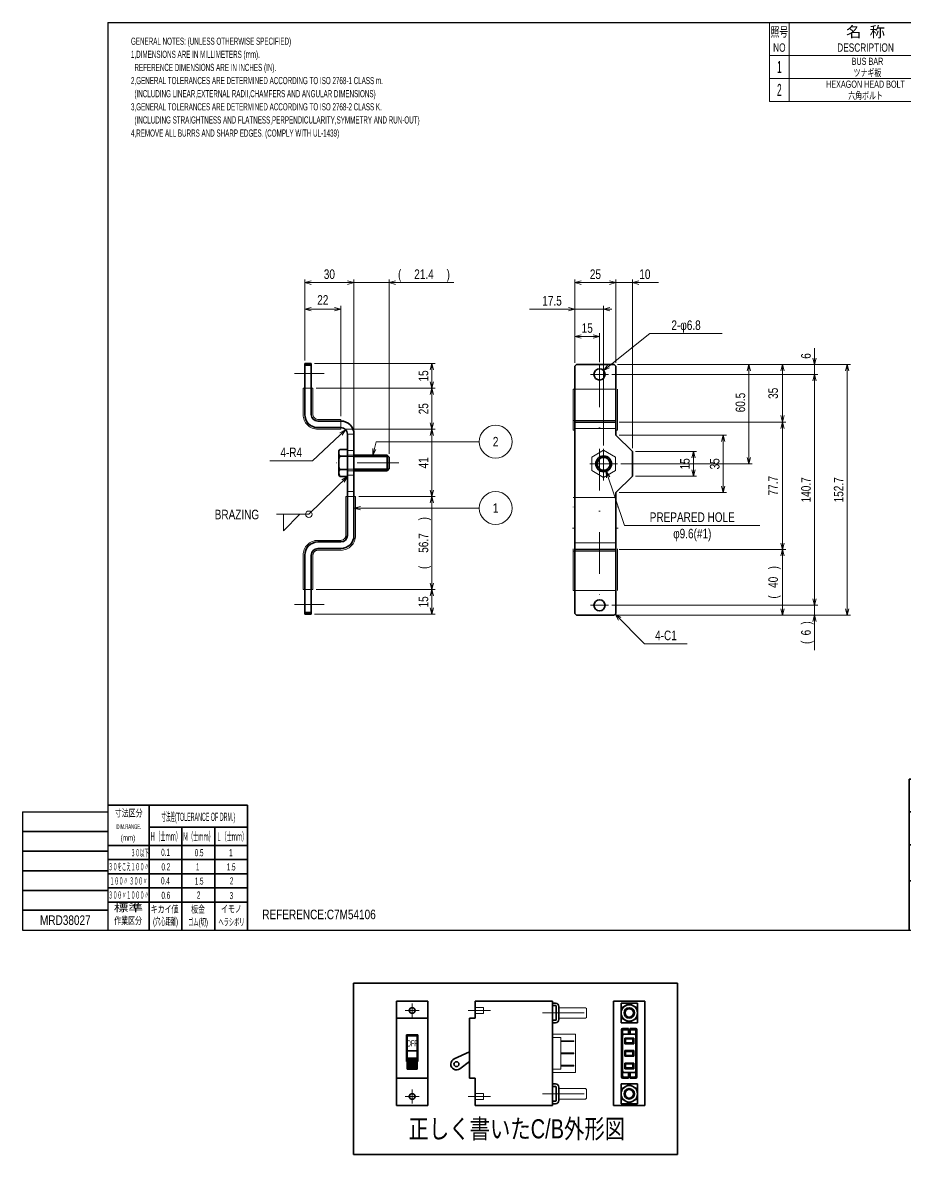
# Model space of a CAD drawing. Header units: millimetres. Extents: x 7 to 413, y -58 to 287.
# Drawn here: x 7 to 275.9, y -58.1 to 286.8 of the extents above; entities that cross this region are included whole.
import ezdxf
from ezdxf.enums import TextEntityAlignment as Align

# ---------------------------------------------------------------- set-up
doc = ezdxf.new("R2010")
doc.units = ezdxf.units.MM
for name, pattern in [('DASHDOT', [25.3, 12.7, -6.3, 0, -6.3]), ('DASHED', [19, 12.7, -6.3]), ('DIVIDE', [31.6, 12.7, -6.3, 0, -6.3, 0, -6.3])]:
    doc.linetypes.add(name, pattern=pattern)
for name, color, linetype in [('GR1_01', 7, 'Continuous'), ('GR1_02', 7, 'Continuous'), ('GR1_03', 7, 'Continuous'), ('GR1_15', 7, 'Continuous'), ('GR1_16', 7, 'Continuous'), ('図面枠D8M', 7, 'Continuous'), ('表題、部品表_01', 7, 'Continuous'), ('表題、部品表_02', 7, 'Continuous'), ('表題、部品表_03', 7, 'Continuous')]:
    doc.layers.add(name, color=color, linetype=linetype)
doc.styles.add('HG丸ｺﾞｼｯｸM-PRO', font='')
doc.styles.get('HG丸ｺﾞｼｯｸM-PRO').set_extended_font_data('HG丸ｺﾞｼｯｸM-PRO')

# ---------------------------------------------------------------- blocks, each defined once
blk = doc.blocks.new('BLKF024')
at = {"layer": '図面枠D8M', "color": 4, "linetype": 'Continuous', "lineweight": 13}
for p, q in [((344.535684, 46.331677), (346.587682, 48.383675)), ((344.616613, 46.554027), (346.566484, 48.503898)), ((344.697542, 46.776377), (346.545285, 48.624121)), ((344.778471, 46.998727), (346.524087, 48.744343)), ((344.8594, 47.221078), (346.502888, 48.864566)), ((344.940329, 47.443428), (346.48169, 48.984789)), ((345.021258, 47.665778), (346.460491, 49.105012)), ((345.102186, 47.888128), (346.439293, 49.225235)), ((345.183115, 48.110479), (346.418094, 49.345457)), ((345.264044, 48.332829), (346.396896, 49.46568)), ((345.344973, 48.555179), (346.375697, 49.585903)), ((345.425902, 48.777529), (346.354499, 49.706126)), ((345.506831, 48.999879), (346.3333, 49.826349)), ((345.58776, 49.22223), (346.312102, 49.946572)), ((345.668689, 49.44458), (346.290903, 50.066794)), ((345.749617, 49.66693), (346.269705, 50.187017)), ((345.830546, 49.88928), (346.248506, 50.30724)), ((345.911475, 50.111631), (346.227307, 50.427463)), ((345.992404, 50.333981), (346.206109, 50.547686)), ((346.073333, 50.556331), (346.18491, 50.667909)), ((346.154262, 50.778681), (346.163712, 50.788131)), ((344.157871, 45.246757), (346.693675, 47.782561)), ((344.211969, 45.442276), (346.672477, 47.902784)), ((344.292898, 45.664626), (346.651278, 48.023006)), ((344.299292, 45.246757), (346.714874, 47.662338)), ((344.373827, 45.886976), (346.63008, 48.143229)), ((344.440714, 45.246757), (346.736072, 47.542115)), ((344.454756, 46.109327), (346.608881, 48.263452)), ((344.582135, 45.246757), (346.757271, 47.421892)), ((344.723556, 45.246757), (346.778469, 47.301669)), ((344.864978, 45.246757), (346.799668, 47.181447)), ((345.006399, 45.246757), (346.820866, 47.061224)), ((345.147821, 45.246757), (346.842065, 46.941001)), ((345.289242, 45.246757), (346.863263, 46.820778)), ((345.430663, 45.246757), (346.884462, 46.700555)), ((345.572085, 45.246757), (346.90566, 46.580332)), ((345.713506, 45.246757), (346.926859, 46.46011)), ((345.854927, 45.246757), (346.948057, 46.339887)), ((345.996349, 45.246757), (346.969256, 46.219664)), ((346.13777, 45.246757), (346.990455, 46.099441)), ((346.279191, 45.246757), (347.011653, 45.979218)), ((346.420613, 45.246757), (347.032852, 45.858995)), ((346.562034, 45.246757), (347.05405, 45.738773)), ((346.703455, 45.246757), (347.075249, 45.61855)), ((346.844877, 45.246757), (347.096447, 45.498327)), ((346.986298, 45.246757), (347.117646, 45.378104)), ((347.12772, 45.246757), (347.138844, 45.257881))]:
    blk.add_line(p, q, dxfattribs=at)
blk = doc.blocks.new('BLKF023')
at = {"layer": '図面枠D8M', "color": 2, "linetype": 'Continuous', "lineweight": 25}
for p, q in [((33, 286.75), (413, 286.75)), ((33, 286.75), (33, 10.25)), ((413, 286.75), (413, 10.25)), ((7, 46.25), (7, 10.25)), ((7, 46.25), (33, 46.25)), ((7, 10.25), (413, 10.25))]:
    blk.add_line(p, q, dxfattribs=at)
at = {"layer": '図面枠D8M', "color": 4, "linetype": 'Continuous', "lineweight": 13}
for p, q in [((413, 269.75), (411, 269.75)), ((413, 262.75), (411, 262.75)), ((413, 255.75), (411, 255.75)), ((413, 248.75), (411, 248.75)), ((413, 241.75), (411, 241.75)), ((413, 234.75), (411, 234.75)), ((413, 227.75), (411, 227.75)), ((413, 220.75), (411, 220.75)), ((413, 213.75), (411, 213.75)), ((413, 206.75), (411, 206.75)), ((413, 199.75), (411, 199.75)), ((413, 192.75), (411, 192.75)), ((413, 185.75), (411, 185.75)), ((413, 178.75), (411, 178.75)), ((413, 171.75), (411, 171.75)), ((413, 164.75), (411, 164.75)), ((413, 157.75), (411, 157.75)), ((413, 150.75), (411, 150.75)), ((413, 143.75), (411, 143.75)), ((413, 136.75), (411, 136.75)), ((411, 129.75), (413, 129.75))]:
    blk.add_line(p, q, dxfattribs=at)
at = {"layer": '図面枠D8M', "color": 3, "linetype": 'Continuous', "lineweight": 35}
for p, q in [((413, 111.25), (411, 111.25)), ((413, 106.25), (411, 106.25)), ((413, 101.25), (411, 101.25)), ((413, 96.25), (411, 96.25)), ((413, 91.25), (411, 91.25)), ((413, 86.25), (411, 86.25)), ((413, 81.25), (411, 81.25)), ((277, 56.25), (277, 10.25)), ((277, 56.25), (413, 56.25)), ((309, 56.25), (309, 25.25)), ((341, 56.25), (341, 10.25)), ((293, 52.17), (293, 47.48)), ((346.84, 52.65), (347.23, 53.75)), ((348.14, 45.25), (346.84, 52.65)), ((347.23, 53.75), (349.64, 53.75)), ((351.14, 45.25), (349.64, 53.75)), ((351.18, 53.75), (350.82, 52.76)), ((352.14, 45.25), (350.82, 52.76)), ((351.18, 53.75), (353.64, 53.75)), ((355.14, 45.25), (353.64, 53.75)), ((344.14, 45.25), (346.16, 50.8)), ((347.14, 45.25), (346.16, 50.8)), ((33, 48.25), (75.5, 48.25)), ((45.5, 48.25), (45.5, 10.25)), ((75.5, 48.25), (75.5, 10.25)), ((277, 46.25), (341, 46.25)), ((344.14, 45.25), (347.14, 45.25)), ((348.14, 45.25), (351.14, 45.25)), ((352.14, 45.25), (355.14, 45.25)), ((45.5, 41.55), (75.5, 41.55)), ((55.5, 41.55), (55.5, 10.25)), ((65.5, 41.55), (65.5, 10.25)), ((341, 42.25), (413, 42.25)), ((7, 40.25), (33, 40.25)), ((33, 36.05), (75.5, 36.05)), ((277, 36.25), (341, 36.25)), ((7, 34.25), (33, 34.25)), ((33, 31.72), (75.5, 31.72)), ((341, 33.25), (413, 33.25)), ((7, 28.25), (33, 28.25)), ((309, 30.75), (341, 30.75)), ((33, 27.4), (75.5, 27.4)), ((277, 25.25), (413, 25.25)), ((7, 22.25), (33, 22.25)), ((33, 23.07), (75.5, 23.07)), ((33, 18.75), (75.5, 18.75)), ((33, 16.25), (7, 16.25))]:
    blk.add_line(p, q, dxfattribs=at)
at = {"layer": '図面枠D8M', "color": 4, "linetype": 'Continuous', "lineweight": 13}
blk.add_blockref('BLKF024', (0, 0), dxfattribs=at)
at = {"layer": '図面枠D8M', "color": 4, "linetype": 'Continuous', "lineweight": 13, "style": 'HG丸ｺﾞｼｯｸM-PRO'}
for s, height, width, p in [('調査 CHECKED', 2.182, 0.863174, (322.34, 53.92)), ('承認 APPROVED', 2.1818, 0.863151, (291.21, 53.79)), ('寸法差(TOLERANCE OF DRM.)', 2.5455, 0.382528, (60.52, 44.75)), ('設計 DESIGNED', 2.1818, 0.862613, (291.61, 43.76)), ('製図 DRAWN', 2.182, 0.863099, (319.7, 43.9)), ('DIM.RANGE.', 1.455, 0.522543, (39.35, 41.74)), ('名称 TITLE', 2.182, 0.862489, (352.13, 40.11)), ('Ｈ（士ｍｍ）', 2.545, 0.439786, (50.53, 38.76)), ('Ｍ（士ｍｍ）', 2.545, 0.439786, (60.52, 38.71)), ('Ｌ（士ｍｍ）', 2.545, 0.439786, (70.7, 38.71)), ('３０以下', 2.182, 0.44793, (42.7, 33.77)), ('0.1', 2.182, 0.522424, (50.53, 33.92)), ('0.5', 2.182, 0.522424, (60.76, 33.82)), ('1', 2.18, 0.521199, (70.42, 33.82)), ('尺度 SCALE', 2.182, 0.862581, (287.78, 33.74)), ('日付 DATE', 1.818, 0.618255, (315.88, 33.34)), ('３０をこえ１００〃', 2.182, 0.44793, (39.29, 29.52)), ('0.2', 2.182, 0.522424, (50.62, 29.48)), ('1', 2.18, 0.521199, (60.33, 29.48)), ('1.5', 2.182, 0.522424, (70.52, 29.48)), ('質量 WEIGHT', 1.818, 0.618812, (317.46, 27.8)), ('１００〃 ３００〃', 2.182, 0.448161, (39.29, 25.18)), ('0.4', 2.182, 0.522424, (50.48, 25.24)), ('1.5', 2.182, 0.522424, (60.76, 25.15)), ('2', 2.18, 0.521199, (70.66, 25.24)), ('３００〃１０００〃', 2.182, 0.44793, (39.29, 20.89)), ('0.6', 2.182, 0.522424, (50.62, 20.81)), ('2', 2.18, 0.521199, (60.62, 20.9)), ('3', 2.18, 0.521199, (70.56, 20.76)), ('製番 PRD.NO.', 2.182, 0.863299, (290.29, 22.66)), ('図番 DRG.NO.', 2.182, 0.863083, (354.56, 22.56)), ('キカイ値', 2.182, 0.692256, (50.24, 16.58)), ('板金', 2.182, 0.692256, (60.43, 16.58)), ('イモノ', 2.182, 0.692256, (70.61, 16.67))]:
    blk.add_text(s, height=height, dxfattribs=dict(at, width=width)).set_placement(p, align=Align.MIDDLE_CENTER)
at = {"layer": '図面枠D8M', "color": 2, "linetype": 'Continuous', "lineweight": 25, "style": 'HG丸ｺﾞｼｯｸM-PRO', "width": 1.206081}
blk.add_text('森尾電機株式会社', height=4, dxfattribs=at).set_placement((384.72, 51.68), align=Align.MIDDLE_CENTER)
at = {"layer": '図面枠D8M', "color": 4, "linetype": 'Continuous', "lineweight": 13, "style": 'HG丸ｺﾞｼｯｸM-PRO'}
for s, height, width, p in [('寸法区分', 2.182, 0.692256, (39.31, 44.15)), ('(mm)', 1.818, 0.619256, (39.07, 36.89)), ('標準', 2.182, 1.489301, (39.21, 15.25)), ('作業区分', 2.182, 0.692256, (39.12, 11.35)), ('(穴心距離)', 2.182, 0.521231, (50.53, 11.11)), ('ゴム(切)', 2.182, 0.521232, (60.43, 10.92)), ('ヘラシボリ', 2.182, 0.521228, (70.61, 10.92))]:
    blk.add_text(s, height=height, dxfattribs=dict(at, width=width)).set_placement(p, align=Align.BOTTOM_CENTER)
at = {"layer": '図面枠D8M', "color": 3, "linetype": 'Continuous', "lineweight": 35, "style": 'HG丸ｺﾞｼｯｸM-PRO', "width": 0.652197}
blk.add_text('MORIO DENKI CO., LTD.', height=2.9091, dxfattribs=at).set_placement((385.38, 45.61), align=Align.MIDDLE_CENTER)
blk = doc.blocks.new('BLKF035')
at = {"layer": '表題、部品表_01', "color": 4, "linetype": 'Continuous', "lineweight": 13}
for p, q in [((234.5, 286.75), (234.5, 276.75)), ((234.5, 286.75), (413, 286.75)), ((240.5, 286.75), (240.5, 276.75)), ((287, 286.75), (287, 276.75)), ((322, 286.75), (322, 276.75)), ((342, 286.75), (342, 276.75)), ((366, 286.75), (366, 276.75)), ((374, 286.75), (374, 276.75)), ((413, 286.75), (413, 276.75)), ((342, 281.75), (366, 281.75)), ((348, 280.75), (348, 281.75)), ((354, 281.75), (354, 280.75)), ((360, 281.75), (360, 280.75)), ((234.5, 276.75), (413, 276.75))]:
    blk.add_line(p, q, dxfattribs=at)
at = {"layer": '表題、部品表_01', "color": 3, "linetype": 'Continuous', "lineweight": 35, "style": 'HG丸ｺﾞｼｯｸM-PRO'}
for s, height, width, p in [('一組分所要数', 2.036, 0.966638, (354, 285.25)), ('照号', 2.909, 0.651535, (237.5, 283.95)), ('名  称', 3.273, 1.042426, (263.75, 283.95)), ('図面番号', 3.273, 1.127518, (304.5, 283.95)), ('材 料', 3.273, 1.042439, (332, 283.95)), ('PCS./SET.', 1.309, 0.862935, (354.5, 282.75)), ('質量', 2.909, 0.781842, (370, 284.25)), ('記  事', 3.273, 1.042426, (393.5, 283.95)), ('NO', 2.545, 0.740841, (237.5, 279.15)), ('DESCRIPTION', 2.5455, 0.741365, (263.75, 279.15)), ('DRG.NO.', 2.545, 0.741189, (304.5, 279.15)), ('MATERIAL', 2.545, 0.594756, (332, 279.15)), ('WEIGHT', 1.309, 0.635507, (370, 279.25)), ('REMARKS', 2.545, 0.742803, (393.5, 279.15))]:
    blk.add_text(s, height=height, dxfattribs=dict(at, width=width)).set_placement(p, align=Align.MIDDLE_CENTER)
blk = doc.blocks.new('BLKF034')
at = {"layer": '表題、部品表_01', "color": 3, "linetype": 'Continuous', "lineweight": 13}
blk.add_blockref('BLKF035', (0, 0), dxfattribs=at)
blk = doc.blocks.new('BLKF036')
at = {"layer": 'GR1_03', "color": 3, "linetype": 'Continuous', "lineweight": 35}
for p, q in [((103.57, 156.72), (103.28, 156.22)), ((103.28, 156.22), (103.28, 149.34)), ((103.57, 156.72), (105.93, 156.72)), ((105.93, 156.72), (105.93, 148.46)), ((103.57, 154.66), (105.93, 154.66)), ((107.98, 154.97), (118, 154.97)), ((107.98, 154.54), (118.43, 154.54)), ((118, 154.97), (118, 150.21)), ((118, 154.97), (118.63, 154.35)), ((118.63, 154.35), (118.63, 150.84)), ((103.28, 149.34), (103.57, 148.46)), ((103.57, 150.53), (105.93, 150.53)), ((103.57, 148.46), (105.93, 148.46)), ((107.98, 150.64), (118.43, 150.64)), ((107.98, 150.21), (118, 150.21)), ((118, 150.21), (118.63, 150.84))]:
    blk.add_line(p, q, dxfattribs=at)
at = {"layer": 'GR1_03', "color": 4, "linetype": 'DASHED', "lineweight": 13}
for p, q in [((105.93, 154.97), (107.98, 154.97)), ((105.93, 154.54), (107.98, 154.54)), ((105.93, 150.64), (107.98, 150.64)), ((105.93, 150.21), (107.98, 150.21))]:
    blk.add_line(p, q, dxfattribs=at)
at = {"layer": 'GR1_03', "color": 3, "linetype": 'Continuous', "lineweight": 35}
for centre, radius, start, end in [((105.26, 155.69), 1.98, 148.5802, 211.4198), ((110.76, 152.59), 7.48, 163.9892, 196.0108), ((105.26, 149.5), 1.98, 148.5802, 211.4198)]:
    blk.add_arc(centre, radius, start, end, dxfattribs=at)
blk = doc.blocks.new('FXTIP_ARROW_S')
at = {"color": 0, "linetype": 'Continuous', "lineweight": -2}
for q in [(-1, 0), (-0.97, 0.26), (-0.97, -0.26)]:
    blk.add_line((0, 0), q, dxfattribs=at)
blk = doc.blocks.new('FXTIP_ARROW_E')
at = {"color": 0, "linetype": 'Continuous', "lineweight": -2}
for q in [(-1, 0), (-0.97, 0.26), (-0.97, -0.26)]:
    blk.add_line((0, 0), q, dxfattribs=at)
blk = doc.blocks.new('BLKF037')
at = {"layer": '表題、部品表_02', "color": 4, "linetype": 'Continuous', "lineweight": 13}
for p, q in [((234.5, 276.75), (234.5, 269.75)), ((234.5, 276.75), (413, 276.75)), ((240.5, 276.75), (240.5, 269.75)), ((287, 276.75), (287, 269.75)), ((322, 276.75), (322, 269.75)), ((342, 276.75), (342, 269.75)), ((348, 276.75), (348, 269.75)), ((354, 276.75), (354, 269.75)), ((360, 269.75), (360, 276.75)), ((366, 276.75), (366, 269.75)), ((374, 276.75), (374, 269.75)), ((413, 276.75), (413, 269.75)), ((234.5, 269.75), (413, 269.75))]:
    blk.add_line(p, q, dxfattribs=at)
blk = doc.blocks.new('BLKF039')
at = {"layer": '表題、部品表_02', "color": 4, "linetype": 'Continuous', "lineweight": 13}
for p, q in [((234.5, 269.75), (234.5, 262.75)), ((234.5, 269.75), (413, 269.75)), ((240.5, 269.75), (240.5, 262.75)), ((287, 269.75), (287, 262.75)), ((322, 269.75), (322, 262.75)), ((342, 269.75), (342, 262.75)), ((348, 269.75), (348, 262.75)), ((354, 269.75), (354, 262.75)), ((360, 262.75), (360, 269.75)), ((366, 269.75), (366, 262.75)), ((374, 269.75), (374, 262.75)), ((413, 269.75), (413, 262.75)), ((234.5, 262.75), (413, 262.75))]:
    blk.add_line(p, q, dxfattribs=at)
blk = doc.blocks.new('BLKF041')
at = {"layer": 'GR1_03', "color": 4, "linetype": 'DASHED', "lineweight": 13}
for p, q in [((183.97, 156.43), (180.4, 154.37)), ((183.97, 156.43), (187.55, 154.37)), ((180.4, 154.37), (180.4, 150.24)), ((187.55, 150.24), (187.55, 154.37)), ((183.97, 148.17), (180.4, 150.24)), ((183.97, 148.17), (187.55, 150.24))]:
    blk.add_line(p, q, dxfattribs=at)
at = {"layer": 'GR1_03', "color": 4, "linetype": 'DASHDOT', "lineweight": 13}
for p, q in [((183.97, 156.92), (183.97, 147.22)), ((179.73, 152.3), (188.19, 152.3))]:
    blk.add_line(p, q, dxfattribs=at)
at = {"layer": 'GR1_03', "color": 3, "linetype": 'Continuous', "lineweight": 35}
for radius in [2.38, 1.95]:
    blk.add_circle((183.97, 152.3), radius, dxfattribs=at)
blk = doc.blocks.new('BLKF042')
at = {"layer": 'GR1_16', "color": 4, "linetype": 'DIVIDE', "lineweight": 13}
for p, q in [((174.72, 175.05), (188.22, 175.05)), ((174.72, 162.55), (174.72, 175.05)), ((188.22, 162.55), (188.22, 175.05)), ((174.72, 165.55), (188.22, 165.55)), ((174.72, 162.55), (175.22, 162.55)), ((187.72, 162.55), (188.22, 162.55))]:
    blk.add_line(p, q, dxfattribs=at)
blk = doc.blocks.new('BLKF043')
at = {"layer": 'GR1_16', "color": 4, "linetype": 'DIVIDE', "lineweight": 13}
for p, q in [((92.43, 175.34), (95.43, 175.34)), ((92.43, 167.34), (92.43, 175.34)), ((95.43, 167.34), (95.43, 175.34)), ((96.93, 165.84), (103.93, 165.84)), ((103.93, 165.84), (103.93, 162.84)), ((96.93, 162.84), (103.93, 162.84))]:
    blk.add_line(p, q, dxfattribs=at)
for radius in [4.5, 1.5]:
    blk.add_arc((96.93, 167.34), radius, 180, 270, dxfattribs=at)
blk = doc.blocks.new('BLKF044')
at = {"layer": 'GR1_16', "color": 4, "linetype": 'DIVIDE', "lineweight": 13}
for p, q in [((105.43, 142.34), (108.43, 142.34)), ((105.43, 130.49), (105.43, 142.34)), ((108.43, 130.49), (108.43, 142.34)), ((96.93, 128.99), (103.93, 128.99)), ((92.43, 113.99), (92.43, 124.49)), ((95.43, 113.99), (95.43, 124.49)), ((96.93, 125.99), (103.93, 125.99)), ((95.43, 113.99), (92.43, 113.99))]:
    blk.add_line(p, q, dxfattribs=at)
for centre, radius, start, end in [((96.93, 124.49), 4.5, 90, 180), ((103.93, 130.49), 4.5, 270, 0), ((103.93, 130.49), 1.5, 270, 0), ((96.93, 124.49), 1.5, 90, 180)]:
    blk.add_arc(centre, radius, start, end, dxfattribs=at)
blk = doc.blocks.new('BLKF045')
at = {"layer": 'GR1_16', "color": 4, "linetype": 'DIVIDE', "lineweight": 13}
for p, q in [((174.72, 113.7), (174.72, 142.05)), ((174.72, 142.05), (188.22, 142.05)), ((188.22, 113.7), (188.22, 142.05)), ((174.72, 125.7), (188.22, 125.7)), ((174.72, 113.7), (188.22, 113.7))]:
    blk.add_line(p, q, dxfattribs=at)
blk = doc.blocks.new('BLKF047')
at = {"layer": 'GR1_01', "color": 3, "linetype": 'Continuous', "lineweight": 35}
for p, q in [((92.93, 182.84), (94.93, 182.84)), ((92.93, 167.34), (92.93, 182.84)), ((94.93, 182.84), (94.93, 167.34)), ((92.93, 182.34), (94.93, 182.34)), ((96.93, 165.34), (103.93, 165.34)), ((103.93, 163.34), (96.93, 163.34)), ((105.93, 161.34), (105.93, 130.49)), ((107.93, 161.34), (107.93, 130.49)), ((103.93, 128.49), (96.93, 128.49)), ((92.93, 106.49), (92.93, 124.49)), ((94.93, 124.49), (94.93, 106.49)), ((103.93, 126.49), (96.93, 126.49)), ((94.93, 106.98), (92.93, 106.98)), ((94.93, 106.49), (92.93, 106.49))]:
    blk.add_line(p, q, dxfattribs=at)
at = {"layer": 'GR1_01', "color": 4, "linetype": 'DASHED', "lineweight": 13}
for p, q in [((105.93, 161.34), (107.93, 161.34)), ((105.93, 156.34), (107.93, 156.34)), ((105.93, 148.84), (107.93, 148.84)), ((107.93, 143.84), (105.93, 143.84))]:
    blk.add_line(p, q, dxfattribs=at)
at = {"layer": 'GR1_01', "color": 3, "linetype": 'Continuous', "lineweight": 35}
for centre, radius, start, end in [((96.93, 167.34), 4, 180, 270), ((96.93, 167.34), 2, 180, 270), ((103.93, 161.34), 4, 0, 90), ((103.93, 161.34), 2, 0, 90), ((96.93, 124.49), 4, 90, 180), ((103.93, 130.49), 4, 270, 0), ((103.93, 130.49), 2, 270, 0), ((96.93, 124.49), 2, 90, 180)]:
    blk.add_arc(centre, radius, start, end, dxfattribs=at)
blk = doc.blocks.new('BLKF046')
at = {"layer": 'GR1_01', "color": 4, "linetype": 'DASHDOT', "lineweight": 13}
for p, q in [((89.82, 179.84), (98.83, 179.84)), ((89.82, 109.49), (98.83, 109.49))]:
    blk.add_line(p, q, dxfattribs=at)
at = {"layer": 'GR1_01', "color": 3, "linetype": 'Continuous', "lineweight": 35}
blk.add_blockref('BLKF047', (0, 0), dxfattribs=at)
blk = doc.blocks.new('BLKF049')
at = {"layer": 'GR1_01', "color": 3, "linetype": 'Continuous', "lineweight": 35}
for p, q in [((175.72, 182.55), (175.22, 182.05)), ((175.22, 106.7), (175.22, 182.05)), ((175.72, 182.55), (187.22, 182.55)), ((187.22, 182.55), (187.72, 182.05)), ((187.72, 161.05), (187.72, 182.05)), ((175.22, 165.05), (187.72, 165.05)), ((192.72, 156.05), (187.72, 161.05)), ((192.72, 148.55), (192.72, 156.05)), ((187.72, 143.55), (192.72, 148.55)), ((187.72, 106.7), (187.72, 143.55)), ((175.22, 126.2), (187.72, 126.2)), ((175.22, 106.7), (175.72, 106.2)), ((175.72, 106.2), (187.22, 106.2)), ((187.72, 106.7), (187.22, 106.2))]:
    blk.add_line(p, q, dxfattribs=at)
at = {"layer": 'GR1_01', "color": 4, "linetype": 'DASHED', "lineweight": 13}
for p, q in [((175.22, 163.05), (187.72, 163.05)), ((175.22, 128.2), (187.72, 128.2))]:
    blk.add_line(p, q, dxfattribs=at)
at = {"layer": 'GR1_01', "color": 3, "linetype": 'Continuous', "lineweight": 35}
for centre, radius in [((182.72, 179.55), 1.7), ((183.97, 152.3), 2.4), ((182.72, 109.2), 1.7)]:
    blk.add_circle(centre, radius, dxfattribs=at)
blk = doc.blocks.new('BLKF048')
at = {"layer": 'GR1_01', "color": 4, "linetype": 'DASHDOT', "lineweight": 13}
for p, q in [((185.42, 179.55), (180.02, 179.55)), ((182.72, 182.25), (182.72, 106.5)), ((185.42, 109.2), (180.02, 109.2))]:
    blk.add_line(p, q, dxfattribs=at)
at = {"layer": 'GR1_01', "color": 3, "linetype": 'Continuous', "lineweight": 35}
blk.add_blockref('BLKF049', (0, 0), dxfattribs=at)
blk = doc.blocks.new('BLKF051')
at = {"layer": 'GR1_01', "color": 3, "linetype": 'Continuous', "lineweight": 35}
for p, q in [((123.91, -29.84), (123.91, -21.69)), ((123.91, -21.69), (127.41, -21.69)), ((127.16, -22.04), (124.16, -22.04)), ((124.16, -32.17), (124.16, -22.04)), ((127.16, -32.17), (127.16, -22.04)), ((127.41, -21.69), (127.41, -29.84)), ((124.16, -26.61), (127.16, -26.61)), ((123.91, -29.84), (124.16, -29.84)), ((127.16, -28.81), (124.16, -28.81)), ((127.16, -29.34), (124.16, -29.34)), ((127.16, -29.85), (124.16, -29.85)), ((127.16, -30.34), (124.16, -30.34)), ((127.16, -30.79), (124.16, -30.79)), ((127.41, -29.84), (127.16, -29.84)), ((127.16, -31.19), (124.16, -31.19)), ((127.16, -31.53), (124.16, -31.53)), ((127.16, -31.81), (124.16, -31.81)), ((127.16, -32.01), (124.16, -32.01)), ((127.16, -32.13), (124.16, -32.13))]:
    blk.add_line(p, q, dxfattribs=at)
at = {"layer": 'GR1_01', "color": 3, "linetype": 'Continuous', "lineweight": 35, "style": 'HG丸ｺﾞｼｯｸM-PRO', "width": 0.52295}
blk.add_text('OFF', height=1.891, dxfattribs=at).set_placement((125.66, -24.3), align=Align.MIDDLE_CENTER)
blk = doc.blocks.new('BLKF050')
at = {"layer": 'GR1_01', "color": 3, "linetype": 'Continuous', "lineweight": 35}
for p, q in [((120.9, -43.22), (120.9, -11.47)), ((120.9, -11.47), (130.43, -11.47)), ((130.43, -43.22), (130.43, -11.47)), ((120.9, -16.65), (130.43, -16.65)), ((120.9, -34.9), (130.43, -34.9)), ((120.9, -43.22), (130.43, -43.22))]:
    blk.add_line(p, q, dxfattribs=at)
at = {"layer": 'GR1_01', "color": 4, "linetype": 'DASHDOT', "lineweight": 13}
for p, q in [((125.66, -16.4), (125.66, -12.14)), ((127.79, -14.27), (123.54, -14.27)), ((127.79, -40.47), (123.54, -40.47)), ((125.66, -42.6), (125.66, -38.34))]:
    blk.add_line(p, q, dxfattribs=at)
at = {"layer": 'GR1_01', "color": 3, "linetype": 'Continuous', "lineweight": 35}
for centre in [(125.66, -14.27), (125.66, -40.47)]:
    blk.add_circle(centre, 0.877, dxfattribs=at)
blk.add_blockref('BLKF051', (0, 0), dxfattribs=at)
blk = doc.blocks.new('BLKF053')
at = {"layer": 'GR1_01', "color": 4, "linetype": 'DASHED', "lineweight": 13}
for p, q in [((170.94, -23.47), (174.94, -23.47)), ((170.94, -23.72), (174.94, -23.72)), ((174.94, -23.72), (174.94, -23.47))]:
    blk.add_line(p, q, dxfattribs=at)
blk = doc.blocks.new('BLKF054')
at = {"layer": 'GR1_01', "color": 4, "linetype": 'DASHED', "lineweight": 13}
for p, q in [((170.94, -27.22), (174.94, -27.22)), ((170.94, -27.47), (174.94, -27.47)), ((174.94, -27.47), (174.94, -27.22))]:
    blk.add_line(p, q, dxfattribs=at)
blk = doc.blocks.new('BLKF055')
at = {"layer": 'GR1_01', "color": 4, "linetype": 'DASHED', "lineweight": 13}
for p, q in [((170.94, -30.97), (174.94, -30.97)), ((174.94, -31.22), (174.94, -30.97)), ((170.94, -31.22), (174.94, -31.22))]:
    blk.add_line(p, q, dxfattribs=at)
blk = doc.blocks.new('BLKF052')
at = {"layer": 'GR1_01', "color": 3, "linetype": 'Continuous', "lineweight": 35}
for p, q in [((144.84, -11.47), (168.44, -11.47)), ((144.84, -11.47), (144.84, -16.65)), ((168.44, -11.47), (168.44, -43.22)), ((169.29, -12.02), (168.44, -12.02)), ((169.29, -12.77), (168.44, -12.77)), ((169.54, -17.02), (169.54, -13.02)), ((170.29, -17.02), (170.29, -13.02)), ((143.07, -16.65), (144.84, -16.65)), ((143.07, -16.65), (143.07, -34.9)), ((169.29, -17.27), (168.44, -17.27)), ((169.29, -18.02), (168.44, -18.02)), ((143.07, -26.88), (138.45, -29.04)), ((140.19, -32.05), (143.07, -29.8)), ((143.07, -34.9), (144.84, -34.9)), ((144.84, -34.9), (144.84, -43.22)), ((168.44, -36.67), (169.29, -36.67)), ((169.29, -37.42), (168.44, -37.42)), ((169.54, -41.67), (169.54, -37.67)), ((170.29, -41.67), (170.29, -37.67)), ((168.44, -43.22), (144.84, -43.22)), ((169.29, -41.92), (168.44, -41.92)), ((168.44, -42.67), (169.29, -42.67))]:
    blk.add_line(p, q, dxfattribs=at)
at = {"layer": 'GR1_01', "color": 4, "linetype": 'DASHED', "lineweight": 13}
for p, q in [((147.34, -13.4), (144.84, -13.4)), ((147.34, -15.15), (147.34, -13.4)), ((178.47, -13.43), (170.29, -13.43)), ((178.47, -13.43), (178.72, -13.68)), ((178.72, -16.36), (178.72, -13.68)), ((144.84, -15.15), (147.34, -15.15)), ((170.29, -16.61), (178.47, -16.61)), ((178.72, -16.36), (178.47, -16.61)), ((175.44, -21.5), (168.44, -21.5)), ((168.44, -22.5), (170.94, -22.5)), ((170.94, -32.18), (170.94, -22.5)), ((175.44, -21.5), (175.44, -33.18)), ((168.44, -32.18), (170.94, -32.18)), ((168.44, -33.18), (175.44, -33.18)), ((147.34, -39.6), (144.84, -39.6)), ((144.84, -41.35), (147.34, -41.35)), ((147.34, -41.35), (147.34, -39.6)), ((178.47, -38.08), (170.29, -38.08)), ((170.29, -41.26), (178.47, -41.26)), ((178.47, -38.08), (178.72, -38.33)), ((178.72, -41.01), (178.47, -41.26)), ((178.72, -41.01), (178.72, -38.33))]:
    blk.add_line(p, q, dxfattribs=at)
at = {"layer": 'GR1_01', "color": 4, "linetype": 'DASHDOT', "lineweight": 13}
for p, q in [((149.56, -14.27), (142.7, -14.27)), ((165.32, -15.02), (180.69, -15.02)), ((149.56, -40.47), (142.7, -40.47)), ((165.32, -39.67), (180.69, -39.67))]:
    blk.add_line(p, q, dxfattribs=at)
at = {"layer": 'GR1_01', "color": 3, "linetype": 'Continuous', "lineweight": 35}
blk.add_circle((139.14, -30.64), 0.75, dxfattribs=at)
for centre, radius, start, end in [((169.29, -13.02), 1, 0, 90), ((169.29, -13.02), 0.25, 0, 90), ((169.29, -17.02), 1, 270, 0), ((169.29, -17.02), 0.25, 270, 0), ((139.14, -30.64), 1.75, 113.3364, 306.7648), ((169.29, -37.67), 1, 0, 90), ((169.29, -37.67), 0.25, 0, 90), ((169.29, -41.67), 1, 270, 0), ((169.29, -41.67), 0.25, 270, 0)]:
    blk.add_arc(centre, radius, start, end, dxfattribs=at)
at = {"layer": 'GR1_01', "color": 4, "linetype": 'DASHED', "lineweight": 13}
for name in ['BLKF053', 'BLKF054', 'BLKF055']:
    blk.add_blockref(name, (0, 0), dxfattribs=at)
blk = doc.blocks.new('BLKF057')
at = {"layer": 'GR1_01', "color": 3, "linetype": 'Continuous', "lineweight": 35}
for p, q in [((191.78, -36.79), (189.28, -38.23)), ((194.28, -38.23), (191.78, -36.79)), ((189.28, -38.23), (189.28, -41.12)), ((189.28, -41.12), (191.78, -42.56)), ((191.78, -42.56), (194.28, -41.12)), ((194.28, -41.12), (194.28, -38.23))]:
    blk.add_line(p, q, dxfattribs=at)
for radius in [2.5, 1.59, 1.29]:
    blk.add_circle((191.78, -39.67), radius, dxfattribs=at)
blk = doc.blocks.new('BLKF058')
at = {"layer": 'GR1_01', "color": 3, "linetype": 'Continuous', "lineweight": 35}
for p, q in [((191.78, -12.14), (189.28, -13.58)), ((189.28, -13.58), (189.28, -16.47)), ((194.28, -13.58), (191.78, -12.14)), ((194.28, -16.47), (194.28, -13.58)), ((189.28, -16.47), (191.78, -17.91)), ((191.78, -17.91), (194.28, -16.47))]:
    blk.add_line(p, q, dxfattribs=at)
for radius in [2.5, 1.59, 1.29]:
    blk.add_circle((191.78, -15.02), radius, dxfattribs=at)
blk = doc.blocks.new('BLKF059')
at = {"layer": 'GR1_01', "color": 3, "linetype": 'Continuous', "lineweight": 35}
for p, q in [((187.02, -43.22), (187.02, -11.47)), ((196.54, -11.47), (187.02, -11.47)), ((189.28, -18.02), (189.28, -12.02)), ((189.28, -12.02), (194.28, -12.02)), ((194.28, -12.02), (194.28, -18.02)), ((196.54, -43.22), (196.54, -11.47)), ((194.28, -18.02), (189.28, -18.02)), ((189.43, -34.57), (189.43, -20.12)), ((189.76, -20.49), (189.76, -34.19)), ((189.81, -19.74), (191.53, -19.74)), ((190.14, -20.12), (191.53, -20.12)), ((191.53, -19.74), (191.53, -20.12)), ((191.53, -20.12), (191.53, -21.5)), ((192.03, -19.74), (193.76, -19.74)), ((192.03, -20.12), (192.03, -19.74)), ((192.03, -20.12), (193.42, -20.12)), ((192.03, -21.5), (192.03, -20.12)), ((193.8, -20.49), (193.8, -34.19)), ((194.13, -20.12), (194.13, -34.57)), ((190.14, -21.5), (193.42, -21.5)), ((190.43, -22.66), (190.43, -24.41)), ((190.43, -22.66), (190.68, -22.91)), ((193.13, -22.66), (190.43, -22.66)), ((190.68, -22.91), (190.68, -24.16)), ((192.88, -22.91), (190.68, -22.91)), ((192.88, -22.91), (193.13, -22.66)), ((192.88, -24.16), (192.88, -22.91)), ((193.13, -24.41), (193.13, -22.66)), ((190.43, -24.41), (190.68, -24.16)), ((190.43, -24.41), (193.13, -24.41)), ((190.43, -26.47), (190.68, -26.72)), ((190.43, -26.47), (190.43, -28.22)), ((193.13, -26.47), (190.43, -26.47)), ((190.68, -24.16), (192.88, -24.16)), ((190.68, -26.72), (190.68, -27.97)), ((192.88, -26.72), (190.68, -26.72)), ((193.13, -24.41), (192.88, -24.16)), ((192.88, -26.72), (193.13, -26.47)), ((192.88, -27.97), (192.88, -26.72)), ((193.13, -28.22), (193.13, -26.47)), ((190.43, -28.22), (190.68, -27.97)), ((190.43, -28.22), (193.13, -28.22)), ((190.43, -30.28), (190.68, -30.53)), ((190.43, -30.28), (190.43, -32.03)), ((193.13, -30.28), (190.43, -30.28)), ((190.68, -27.97), (192.88, -27.97)), ((190.68, -30.53), (190.68, -31.78)), ((192.88, -30.53), (190.68, -30.53)), ((193.13, -28.22), (192.88, -27.97)), ((192.88, -30.53), (193.13, -30.28)), ((192.88, -31.78), (192.88, -30.53)), ((193.13, -32.03), (193.13, -30.28)), ((193.42, -33.18), (190.14, -33.18)), ((190.43, -32.03), (190.68, -31.78)), ((190.43, -32.03), (193.13, -32.03)), ((190.68, -31.78), (192.88, -31.78)), ((191.53, -33.18), (191.53, -34.57)), ((192.03, -33.18), (192.03, -34.57)), ((193.13, -32.03), (192.88, -31.78)), ((194.28, -36.67), (189.28, -36.67)), ((189.28, -36.67), (189.28, -42.67)), ((191.53, -34.94), (189.81, -34.94)), ((191.53, -34.57), (190.14, -34.57)), ((191.53, -34.57), (191.53, -34.94)), ((192.03, -34.94), (192.03, -34.57)), ((193.42, -34.57), (192.03, -34.57)), ((193.76, -34.94), (192.03, -34.94)), ((194.28, -42.67), (194.28, -36.67)), ((196.54, -43.22), (187.02, -43.22)), ((189.28, -42.67), (194.28, -42.67))]:
    blk.add_line(p, q, dxfattribs=at)
for centre in [(191.78, -15.02), (191.78, -39.67)]:
    blk.add_circle(centre, 1.59, dxfattribs=at)
for centre, start, end in [((189.81, -20.12), 90, 180), ((190.14, -20.49), 90, 180), ((193.42, -20.49), 0, 90), ((193.76, -20.12), 0, 90), ((190.14, -21.87), 90, 180), ((193.42, -21.87), 0, 90), ((190.14, -32.81), 180, 270), ((190.14, -34.19), 180, 270), ((193.42, -32.81), 270, 0), ((193.42, -34.19), 270, 0), ((189.81, -34.57), 180, 270), ((193.76, -34.57), 270, 0)]:
    blk.add_arc(centre, 0.375, start, end, dxfattribs=at)
blk = doc.blocks.new('BLKF056')
at = {"layer": 'GR1_01', "color": 3, "linetype": 'Continuous', "lineweight": 35}
for name in ['BLKF059', 'BLKF058', 'BLKF057']:
    blk.add_blockref(name, (0, 0), dxfattribs=at)

msp = doc.modelspace()

# ---------------------------------------------------------------- linework, layer by layer
at = {"layer": 'GR1_01', "color": 3, "linetype": 'Continuous', "lineweight": 35}
for p, q in [((206.45, -5.98), (107.76, -5.98)), ((107.76, -5.98), (107.76, -58.12)), ((206.45, -58.12), (206.45, -5.98)), ((107.76, -58.12), (206.45, -58.12))]:
    msp.add_line(p, q, dxfattribs=at)
at = {"layer": 'GR1_02', "color": 4, "linetype": 'Continuous', "lineweight": 13}
for p, q in [((92.93, 183.84), (92.93, 208.52)), ((92.93, 207.52), (107.93, 207.52)), ((107.93, 162.34), (107.93, 208.52)), ((107.93, 207.52), (118.63, 207.52)), ((118.63, 155.35), (118.63, 208.52)), ((118.63, 207.52), (138.39, 207.52)), ((175.22, 183.05), (175.22, 208.52)), ((175.22, 207.52), (187.72, 207.52)), ((187.72, 183.05), (187.72, 208.52)), ((187.72, 207.52), (192.72, 207.52)), ((192.72, 157.05), (192.72, 208.52)), ((192.72, 207.52), (200.64, 207.52)), ((92.93, 183.84), (92.93, 200.41)), ((103.93, 166.84), (103.93, 200.41)), ((175.22, 183.05), (175.22, 200.41)), ((183.97, 157.92), (183.97, 200.41)), ((92.93, 199.41), (103.93, 199.41)), ((161.38, 199.41), (175.22, 199.41)), ((175.22, 199.41), (183.97, 199.41)), ((183.97, 199.41), (186.47, 199.41)), ((175.22, 183.05), (175.22, 192.11)), ((175.22, 191.11), (182.72, 191.11)), ((182.72, 183.25), (182.72, 192.11)), ((183.94, 180.74), (198.07, 191.98)), ((198.07, 191.98), (220.09, 191.98)), ((248.18, 182.55), (248.18, 187.51)), ((95.93, 182.84), (132.67, 182.84)), ((131.67, 175.34), (131.67, 182.84)), ((186.42, 179.55), (249.18, 179.55)), ((188.22, 182.55), (239.43, 182.55)), ((188.22, 182.55), (229.2, 182.55)), ((188.22, 182.55), (249.18, 182.55)), ((188.22, 182.55), (259.13, 182.55)), ((228.2, 152.3), (228.2, 182.55)), ((238.43, 165.05), (238.43, 182.55)), ((248.18, 179.55), (248.18, 182.55)), ((248.18, 109.2), (248.18, 179.55)), ((258.13, 106.2), (258.13, 182.55)), ((96.43, 175.34), (132.67, 175.34)), ((131.67, 162.84), (131.67, 175.34)), ((105.38, 162.71), (95.31, 153.22)), ((104.93, 162.84), (132.67, 162.84)), ((131.67, 142.34), (131.67, 162.84)), ((188.72, 165.05), (239.43, 165.05)), ((238.43, 126.2), (238.43, 165.05)), ((188.72, 161.05), (221.38, 161.05)), ((220.38, 143.55), (220.38, 161.05)), ((193.72, 156.05), (212.31, 156.05)), ((211.31, 148.55), (211.31, 156.05)), ((95.31, 153.22), (82.34, 153.22)), ((189.19, 152.3), (229.2, 152.3)), ((105.93, 148.46), (94.19, 136.93)), ((184.74, 150.03), (190.36, 133.48)), ((193.72, 148.55), (212.31, 148.55)), ((109.43, 142.34), (132.67, 142.34)), ((131.67, 113.99), (131.67, 142.34)), ((188.72, 143.55), (221.38, 143.55)), ((94.19, 136.93), (84.28, 136.93)), ((86.41, 136.93), (86.41, 131.93)), ((86.41, 131.93), (91.41, 136.93)), ((190.36, 133.48), (231.58, 133.48)), ((188.72, 126.2), (239.43, 126.2)), ((238.43, 106.2), (238.43, 126.2)), ((96.43, 113.99), (132.67, 113.99)), ((131.67, 106.49), (131.67, 113.99)), ((186.42, 109.2), (249.18, 109.2)), ((248.18, 106.2), (248.18, 109.2)), ((95.93, 106.49), (132.67, 106.49)), ((187.47, 106.45), (196.47, 97.45)), ((188.22, 106.2), (239.43, 106.2)), ((188.22, 106.2), (249.18, 106.2)), ((188.22, 106.2), (259.13, 106.2)), ((248.18, 95.54), (248.18, 106.2)), ((196.47, 97.45), (209.42, 97.45))]:
    msp.add_line(p, q, dxfattribs=at)
msp.add_circle((94.19, 136.93), 1, dxfattribs=at)
at = {"layer": 'GR1_03', "color": 4, "linetype": 'DASHDOT', "lineweight": 13}
msp.add_line((121.56, 152.59), (99.32, 152.59), dxfattribs=at)
at = {"layer": 'GR1_15', "color": 6, "linetype": 'Continuous', "lineweight": 13}
for p, q in [((113.62, 154.97), (114.72, 159.06)), ((114.72, 159.06), (146.07, 159.06)), ((107.93, 138.83), (146.07, 138.83))]:
    msp.add_line(p, q, dxfattribs=at)
for centre in [(151.07, 159.06), (151.07, 138.83)]:
    msp.add_circle(centre, 5, dxfattribs=at)

# ---------------------------------------------------------------- block references
at = {"layer": 'GR1_01', "color": 4, "linetype": 'DASHDOT', "lineweight": 13}
for name in ['BLKF046', 'BLKF048']:
    msp.add_blockref(name, (0, 0), dxfattribs=at)
at = {"layer": 'GR1_01', "color": 3, "linetype": 'Continuous', "lineweight": 35}
for name in ['BLKF050', 'BLKF052', 'BLKF056']:
    msp.add_blockref(name, (0, 0), dxfattribs=at)
at = {"layer": 'GR1_02', "color": 4, "linetype": 'Continuous', "lineweight": 13, "xscale": 2, "yscale": 2}
for name, p, rotation in [('FXTIP_ARROW_S', (92.93, 207.52), 180), ('FXTIP_ARROW_E', (107.93, 207.52), 360), ('FXTIP_ARROW_S', (118.63, 207.52), 180), ('FXTIP_ARROW_S', (175.22, 207.52), 180), ('FXTIP_ARROW_E', (187.72, 207.52), 360), ('FXTIP_ARROW_S', (192.72, 207.52), 180), ('FXTIP_ARROW_S', (92.93, 199.41), 180), ('FXTIP_ARROW_E', (103.93, 199.41), 360), ('FXTIP_ARROW_E', (175.22, 199.41), 360), ('FXTIP_ARROW_S', (183.97, 199.41), 180), ('FXTIP_ARROW_S', (175.22, 191.11), 180), ('FXTIP_ARROW_E', (182.72, 191.11), 360), ('FXTIP_ARROW_E', (131.67, 182.84), 90), ('FXTIP_ARROW_S', (248.18, 182.55), 270), ('FXTIP_ARROW_S', (183.94, 180.74), 218.512744592062), ('FXTIP_ARROW_E', (228.2, 182.55), 90), ('FXTIP_ARROW_E', (238.43, 182.55), 90), ('FXTIP_ARROW_E', (248.18, 179.55), 90), ('FXTIP_ARROW_E', (258.13, 182.55), 90), ('FXTIP_ARROW_S', (131.67, 175.34), 270), ('FXTIP_ARROW_E', (131.67, 175.34), 90), ('FXTIP_ARROW_S', (238.43, 165.05), 270), ('FXTIP_ARROW_S', (105.38, 162.71), 43.29536349843075), ('FXTIP_ARROW_S', (131.67, 162.84), 270), ('FXTIP_ARROW_E', (131.67, 162.84), 90), ('FXTIP_ARROW_E', (238.43, 165.05), 90), ('FXTIP_ARROW_E', (220.38, 161.05), 90), ('FXTIP_ARROW_E', (211.31, 156.05), 90), ('FXTIP_ARROW_S', (228.2, 152.3), 270), ('FXTIP_ARROW_S', (105.93, 148.46), 44.52317230752036), ('FXTIP_ARROW_S', (184.74, 150.03), 108.7430217222857), ('FXTIP_ARROW_S', (211.31, 148.55), 270), ('FXTIP_ARROW_S', (220.38, 143.55), 270), ('FXTIP_ARROW_S', (131.67, 142.34), 270), ('FXTIP_ARROW_E', (131.67, 142.34), 90), ('FXTIP_ARROW_S', (238.43, 126.2), 270), ('FXTIP_ARROW_E', (238.43, 126.2), 90), ('FXTIP_ARROW_S', (131.67, 113.99), 270), ('FXTIP_ARROW_E', (131.67, 113.99), 90), ('FXTIP_ARROW_S', (248.18, 109.2), 270), ('FXTIP_ARROW_S', (131.67, 106.49), 270), ('FXTIP_ARROW_S', (238.43, 106.2), 270), ('FXTIP_ARROW_S', (258.13, 106.2), 270), ('FXTIP_ARROW_S', (187.47, 106.45), 134.9999999999997), ('FXTIP_ARROW_E', (248.18, 106.2), 90)]:
    msp.add_blockref(name, p, dxfattribs=dict(at, rotation=rotation))
at = {"layer": 'GR1_03', "color": 3, "linetype": 'Continuous', "lineweight": 35}
msp.add_blockref('BLKF036', (0, 0), dxfattribs=at)
at = {"layer": 'GR1_03', "color": 4, "linetype": 'DASHED', "lineweight": 13}
msp.add_blockref('BLKF041', (0, 0), dxfattribs=at)
at = {"layer": 'GR1_15', "color": 6, "linetype": 'Continuous', "lineweight": 13, "xscale": 2, "yscale": 2}
for p, rotation in [((113.62, 154.97), 254.9999999992675), ((107.93, 138.83), 180)]:
    msp.add_blockref('FXTIP_ARROW_S', p, dxfattribs=dict(at, rotation=rotation))
at = {"layer": 'GR1_16', "color": 4, "linetype": 'DIVIDE', "lineweight": 13}
for name in ['BLKF043', 'BLKF042', 'BLKF044', 'BLKF045']:
    msp.add_blockref(name, (0, 0), dxfattribs=at)
at = {"layer": '図面枠D8M', "color": 4, "linetype": 'Continuous', "lineweight": 13}
msp.add_blockref('BLKF023', (0, 0), dxfattribs=at)
at = {"layer": '表題、部品表_01', "color": 3, "linetype": 'Continuous', "lineweight": 13}
msp.add_blockref('BLKF034', (0, 0), dxfattribs=at)
at = {"layer": '表題、部品表_02', "color": 4, "linetype": 'Continuous', "lineweight": 13}
for name in ['BLKF037', 'BLKF039']:
    msp.add_blockref(name, (0, 0), dxfattribs=at)

# ---------------------------------------------------------------- texts
at = {"layer": 'GR1_01', "color": 3, "linetype": 'Continuous', "lineweight": 35, "style": 'HG丸ｺﾞｼｯｸM-PRO', "width": 0.781854}
msp.add_text('正しく書いたC/B外形図', height=5.8182, dxfattribs=at).set_placement((157.52, -50.33), align=Align.MIDDLE_CENTER)
at = {"layer": 'GR1_02', "color": 4, "linetype": 'Continuous', "lineweight": 35, "style": 'HG丸ｺﾞｼｯｸM-PRO'}
for s, height, rotation, width, p in [('30', 2.909, 0, 0.784542, (100.43, 207.77)), ('(', 2.91, 0, 0.781868, (121.85, 207.77)), ('21.4', 2.909, 0, 0.784749, (129.25, 207.77)), (')', 2.91, 0, 0.781868, (136.65, 207.77)), ('25', 2.909, 0, 0.784542, (181.47, 207.77)), ('10', 2.909, 0, 0.784542, (196.54, 207.77)), ('22', 2.909, 0, 0.784542, (98.43, 199.91)), ('17.5', 2.909, 0, 0.784749, (168.25, 199.66)), ('15', 2.909, 0, 0.784542, (178.97, 191.36)), ('6', 2.91, 90, 0.784542, (247.93, 185.17)), ('15', 2.909, 90, 0.784542, (131.42, 179.09)), ('60.5', 2.909, 90, 0.784749, (227.95, 170.98)), ('25', 2.909, 90, 0.784542, (131.42, 169.09)), ('41', 2.909, 90, 0.784542, (131.42, 152.59)), ('15', 2.909, 90, 0.784542, (211.06, 152.3)), ('35', 2.909, 90, 0.784542, (220.13, 152.3)), ('140.7', 2.909, 90, 0.7847, (247.93, 144.38)), ('152.7', 2.909, 90, 0.7847, (257.88, 144.38)), (')', 2.91, 90, 0.781868, (131.42, 135.57)), ('56.7', 2.909, 90, 0.784749, (131.42, 128.17)), ('(', 2.91, 90, 0.781868, (131.42, 120.77)), ('15', 2.909, 90, 0.784542, (131.42, 110.24)), (')', 2.91, 90, 0.781868, (247.93, 103.83)), ('6', 2.91, 90, 0.784542, (247.93, 100.87)), ('(', 2.91, 90, 0.781868, (247.93, 97.91))]:
    msp.add_text(s, height=height, rotation=rotation, dxfattribs=dict(at, width=width)).set_placement(p, align=Align.BOTTOM_CENTER)
at = {"layer": 'GR1_02', "color": 3, "linetype": 'Continuous', "lineweight": 35, "style": 'HG丸ｺﾞｼｯｸM-PRO'}
for s, height, width, p in [('2-φ6.8', 2.909, 0.783565, (209.08, 192.23)), ('4-R4', 2.909, 0.783129, (88.82, 153.47)), ('PREPARED HOLE', 2.9091, 0.783193, (210.97, 133.73)), ('φ9.6(#1)', 2.909, 0.78342, (210.97, 128.73)), ('4-C1', 2.909, 0.783285, (202.95, 97.7))]:
    msp.add_text(s, height=height, dxfattribs=dict(at, width=width)).set_placement(p, align=Align.BOTTOM_CENTER)
for s, height, width, p in [('35', 2.909, 0.784542, (237.93, 173.8)), ('77.7', 2.909, 0.784749, (237.93, 145.63)), (')', 2.91, 0.781868, (237.93, 120.64)), ('40', 2.909, 0.784542, (237.93, 116.2)), ('(', 2.91, 0.781868, (237.93, 111.76))]:
    msp.add_text(s, height=height, rotation=90, dxfattribs=dict(at, width=width)).set_placement(p, align=Align.BOTTOM_CENTER)
at = {"layer": 'GR1_02', "color": 3, "linetype": 'Continuous', "lineweight": 35, "style": 'HG丸ｺﾞｼｯｸM-PRO', "width": 0.782288}
msp.add_text('BRAZING', height=2.909, dxfattribs=at).set_placement((72.27, 136.86), align=Align.MIDDLE_CENTER)
at = {"layer": 'GR1_15', "color": 6, "linetype": 'Continuous', "lineweight": 35, "style": 'HG丸ｺﾞｼｯｸM-PRO', "width": 0.784542}
for s, p in [('2', (151.07, 159.06)), ('1', (151.07, 138.83))]:
    msp.add_text(s, height=2.91, dxfattribs=at).set_placement(p, align=Align.MIDDLE_CENTER)
at = {"layer": '図面枠D8M', "color": 3, "linetype": 'Continuous', "lineweight": 35, "style": 'HG丸ｺﾞｼｯｸM-PRO'}
for s, width, p in [('GENERAL NOTES: (UNLESS OTHERWISE SPECIFIED)', 0.52211, (40, 282.19)), ('1,DIMENSIONS ARE IN MILLIMETERS (mm).', 0.522052, (40, 278.19)), ('  REFERENCE DIMENSIONS ARE IN INCHES (IN).', 0.522009, (40, 274.19)), ('2,GENERAL TOLERANCES ARE DETERMINED ACCORDING TO ISO 2768-1 CLASS m.', 0.522186, (40, 270.19)), ('  (INCLUDING LINEAR,EXTERNAL RADII,CHAMFERS AND ANGULAR DIMENSIONS)', 0.522355, (40, 266.19)), ('3,GENERAL TOLERANCES ARE DETERMINED ACCORDING TO ISO 2768-2 CLASS K.', 0.52223, (40, 262.19)), ('  (INCLUDING STRAIGHTNESS AND FLATNESS,PERPENDICULARITY,SYMMETRY AND RUN-OUT)', 0.522087, (40, 258.19)), ('4,REMOVE ALL BURRS AND SHARP EDGES. (COMPLY WITH UL-1439)', 0.52235, (40, 254.19))]:
    msp.add_text(s, height=2.1818, dxfattribs=dict(at, width=width)).set_placement(p, align=Align.TOP_LEFT)
at = {"layer": '図面枠D8M', "color": 3, "linetype": 'Continuous', "lineweight": 35, "style": 'HG丸ｺﾞｼｯｸM-PRO', "width": 0.783793}
msp.add_text('MRD38027', height=2.909, dxfattribs=at).set_placement((20, 13.25), align=Align.MIDDLE_CENTER)
at = {"layer": '図面枠D8M', "color": 3, "linetype": 'Continuous', "lineweight": 35, "style": 'HG丸ｺﾞｼｯｸM-PRO', "width": 0.783575}
msp.add_text('REFERENCE:C7M54106', height=2.9091, dxfattribs=at).set_placement((80, 15), align=Align.MIDDLE_LEFT)
at = {"layer": '表題、部品表_03', "color": 3, "linetype": 'Continuous', "lineweight": 35, "style": 'HG丸ｺﾞｼｯｸM-PRO'}
for s, height, width, p in [('BUS BAR', 2.182, 0.692724, (264.34, 274.97)), ('1', 3.64, 0.521199, (237.5, 273.25)), ('ツナギ板', 2.182, 0.692256, (264.34, 271.47)), ('HEXAGON HEAD BOLT', 2.1818, 0.692201, (263.75, 268)), ('2', 3.64, 0.521199, (237.5, 266.25)), ('六角ボルト', 2.182, 0.692256, (263.75, 264.5))]:
    msp.add_text(s, height=height, dxfattribs=dict(at, width=width)).set_placement(p, align=Align.MIDDLE_CENTER)

doc.saveas('drawing.dxf')
